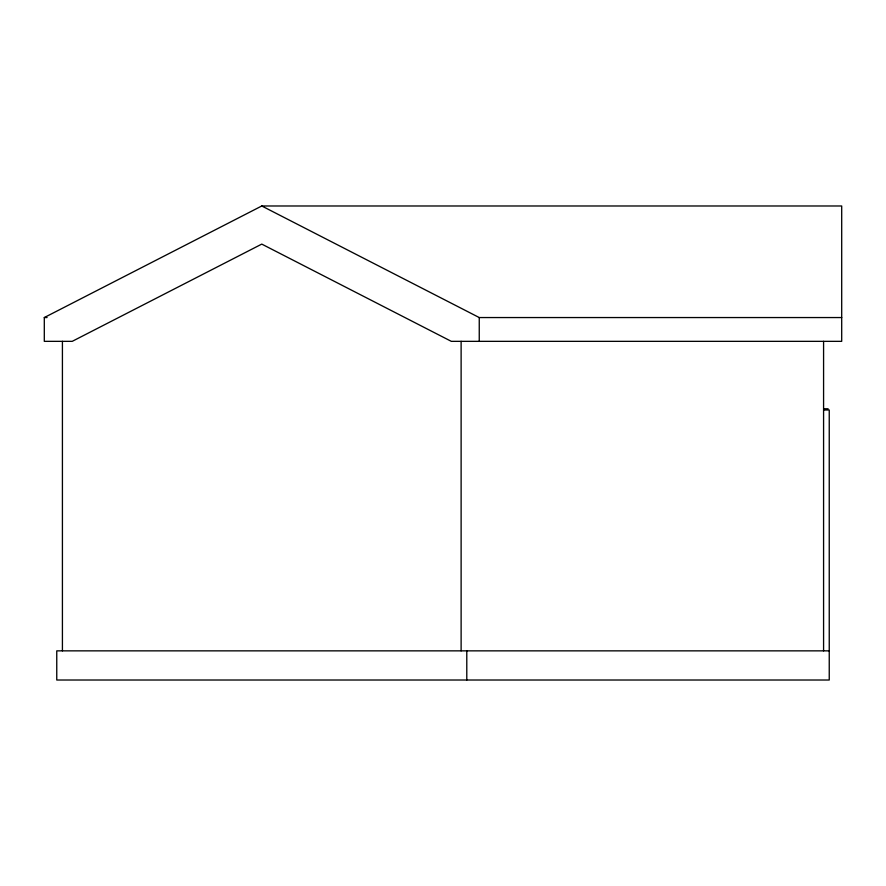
<?xml version="1.0" encoding="UTF-8"?>
<svg xmlns="http://www.w3.org/2000/svg" width="886" height="886" viewBox="0 0 886 886"><rect width="100%" height="100%" fill="white"/><g stroke="black" fill="none" stroke-linecap="round" stroke-linejoin="round"><path stroke-width="1.33" d="M44.3 317.553L261.769 205.984L841.7 205.984L841.7 341.343L451.317 341.343L261.769 244.104L72.22 341.343L44.3 341.343L44.3 317.553L47.069 317.553M261.769 205.984L479.248 317.553L841.7 317.553M823.581 408.778L828.111 408.778M823.581 409.985L829.241 409.985L829.241 680.016L56.759 680.016L56.759 650.856L829.241 650.856M823.581 341.343L823.581 650.856M479.248 317.553L479.248 341.343M466.789 650.856L466.789 680.016M461.119 341.343L461.119 650.856M62.419 341.343L62.419 650.856"/></g></svg>
